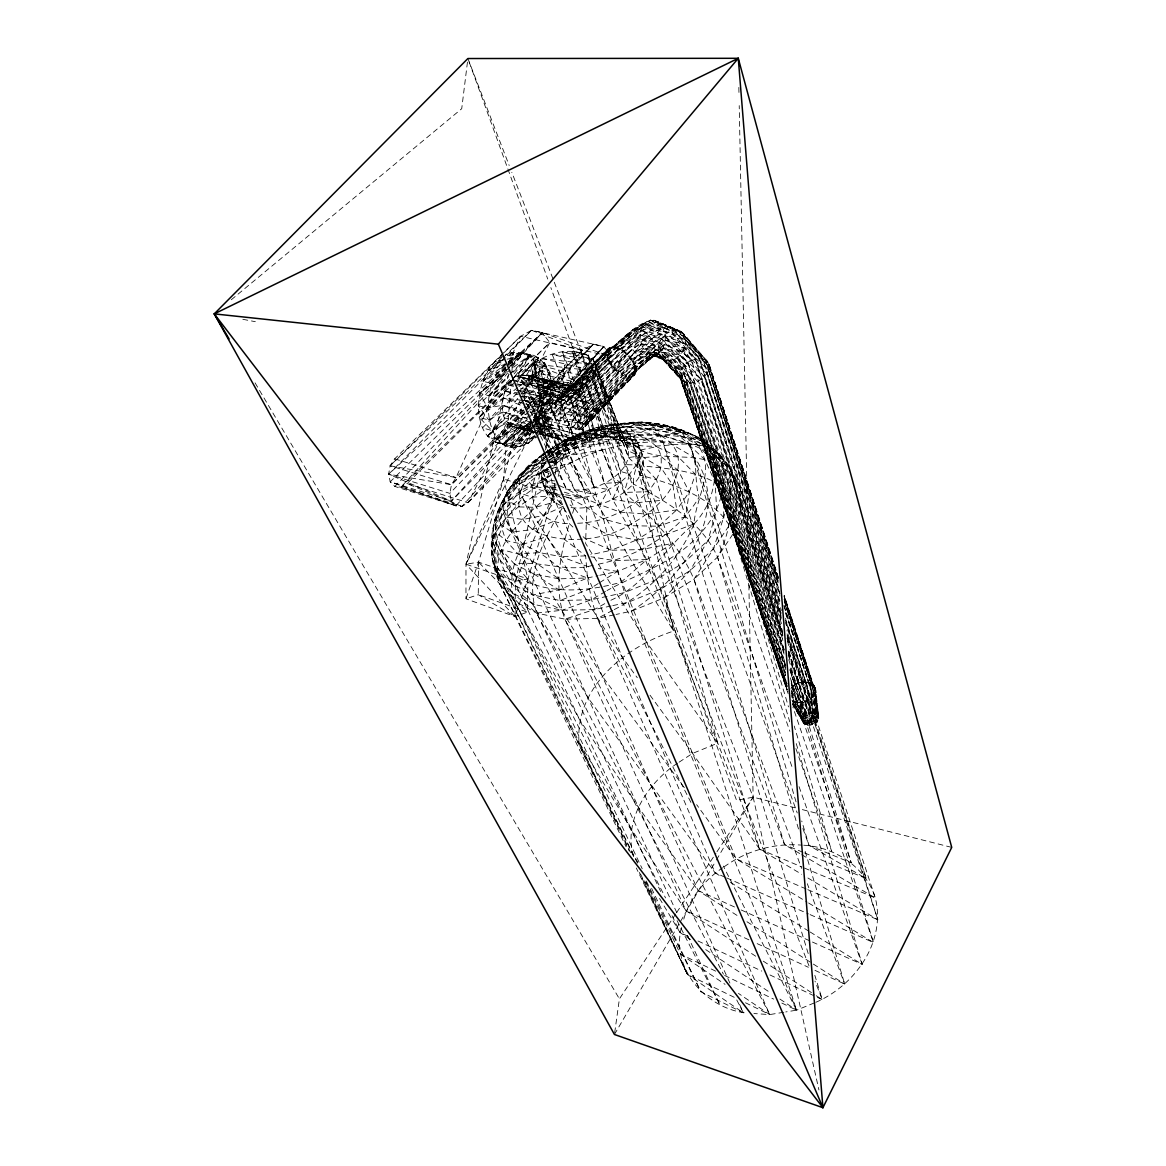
<?xml version="1.0" encoding="UTF-8"?>
<svg xmlns="http://www.w3.org/2000/svg" width="1166" height="1166" viewBox="0 0 1166 1166"><rect width="100%" height="100%" fill="white"/><g stroke="black" fill="none" stroke-linecap="round" stroke-linejoin="round"><path stroke-width="0.75" stroke-dasharray="5 3.75" d="M508.624 373.79L465.977 564.198L465.963 598.799L514.978 616.581L527.44 612.15L527.936 578.948L503.61 479.066L511.262 379.722M633.473 856.238C622.906 820.266 648.165 782.561 677.533 763.176M543.764 457.101L515.489 581.178L514.978 616.581L478.264 594.689L465.963 598.799L478.526 562.143L503.61 479.066L521.581 407.604M517.442 382.419C529.918 357.408 569.431 340.72 593.115 359.143L595.535 364.71L595.418 371.123L625.851 464.622L633.546 484.123C666.354 501.336 701.83 521.639 717.527 557.086L792.895 769.312M778.086 577.155L709.03 364.288L683.32 333.505L662.448 327.209L648.835 335.458L626.74 354.566L623.519 350.718L571.588 403.888L627.25 353.692L629.698 357.743L630.704 357.423L632.147 361.373L633.342 361.227L636.14 368.952L634.887 374.68L583.904 427.864L636.068 372.202L633.342 361.227C628.416 353.371 616.785 342.338 607.369 349.188L555.672 401.876L606.32 351.855L607.369 349.188L608.812 350.5L607.778 355.761L609.191 362.772C614.205 370.38 625.559 381.428 634.887 374.68L634.654 368.281L665.159 335.706C658.615 299.196 622.731 339 610.561 348.94L608.812 350.5L609.483 347.526L610.561 348.94L615.677 347.118L616.231 348.619C626.302 350.937 631.987 360.309 636.14 368.952L584.924 425.342L636.068 372.202L634.581 371.152L665.276 340.268L665.159 335.706L685.841 340.02L709.03 364.288L778.086 576.339M630.544 852.565L578.992 742.159C575.246 687.153 625.588 646.401 673.54 631.127L632.759 442.847C629.072 435.647 625.734 425.546 616.858 423.608C543.618 432.28 464.374 507.181 500.156 584.676L626.084 846.735M571.078 507.574C585.332 509.469 599.732 505.446 612.587 499.456L620.254 482.418L620.647 471.487L592.503 378.148L595.418 371.123L542.321 358.603L576.864 443.576C566.355 448.895 556.517 457.057 552.757 468.586M637.467 863.132L500.156 584.676C487.592 547.291 523.286 517.587 548.37 496.089L545.63 488.481L546.082 479.955L549.886 471.064L541.855 470.16C540.266 484.735 548.151 502.065 563.236 506.277L569.314 523.636L574.328 528.373M611.086 605.97L594.135 609.614L562.143 610.255L534.203 604.484C503.216 583.787 490.449 548.574 497.605 512.588L502.138 506.233L510.358 487.563L528.839 467.012L544.974 453.268C526.959 464.884 512.472 475.888 522.645 497.897L698.07 890.576L739.317 916.87M577.636 523.272C603.944 522.397 629.48 510.329 647.902 491.688L636.286 465.001L628.518 457.553L595.418 371.123L533.154 363.865L531.885 384.999L558.689 397.941L521.129 393.277M729.916 983.084L564.898 619.146C553.427 588.101 560.219 554.316 569.314 523.636C532.614 524.102 519.511 486.82 546.373 462.858C525.064 462.45 512.107 481.471 503.931 498.64C485.231 530.938 488.758 573.73 514.672 601.277L665.538 897.922M511.83 372.493L513.361 352.628L510.591 364.973M554.652 483.205L553.733 493.961L527.936 578.948L514.978 616.581L465.977 564.198L503.61 479.066L553.733 493.961L555.526 486.922M555.424 474.241L564.781 364.929L535.048 424.876M676.834 912.716L536.695 613.083C523.665 575.654 544.799 537.803 563.236 506.277L559.01 496.395L550.148 492.3L544.114 486.266L555.993 485.756M537.439 435.749C571.908 405.039 545.222 315.884 498.174 372.872L488.51 370.424L503.887 355.528C468.732 371.415 466.968 461.051 519.103 440.675C540.762 425.065 549.084 395.143 540.164 370.292C535.267 356.505 518.899 347.293 505.33 355.018M504.382 365.322C473.775 389.735 488.175 476.675 536.462 436.988L526.988 434.35L519.103 440.675L528.577 443.357L534.728 437.104M467.449 62.119L461.721 108.715L231.043 299.954M508.434 362.087L521.158 352.482L530.822 354.814L516.902 376.574C540.077 366.896 545.484 403.29 533.97 416.947L583.802 430.123L535.383 422.646M614.686 1032.712L619.408 998.883L675.712 913.955M809.015 965.885L660.831 588.976L641.606 549.565L612.587 499.456L624.174 492.446L633.546 484.123C632.147 469.082 645.673 454.186 636.388 440.092C629.902 432.353 619.773 429.875 610.11 429.146C587.504 429.394 564.155 438.562 549.638 456.27M531.098 424.847L455.877 505.811L451.359 501.103L388.613 474.241L390.114 465.788L394.633 458.865L520.575 336.274L531.579 330.299L542.234 332.674L611.13 356.592L468.047 502.721L461.94 506.467L455.877 505.811L394.837 486.441L390.216 481.777L388.613 474.241L502.225 359.857M614.249 609.57C649.724 591.614 678.699 560.773 693.974 524C695.679 497.416 716.696 469.169 697.312 444.479C654.505 402.649 586.687 427.12 543.312 455.25M545.382 450.003L564.781 364.929M792.545 704.147L803.316 722.629C806.493 726.462 812.527 725.427 816.083 722.701L813.489 696.277L814.568 688.406L784.252 595.301M524.219 397.14L533.868 358.793L548.166 456.11M558.208 476.384L585.099 370.934M634.581 371.152L632.861 376.283L583.904 427.864M681.41 927.48C670.741 968.888 706.407 1008.925 746.91 1013.094M683.772 919.143C689.66 898.184 704.701 879.907 722.599 867.825M511.276 381.369C503.799 389.546 501.453 401.177 502.735 411.933C504.339 427.193 521.042 429.554 533.051 432.251M781.22 613.301L739.579 487.388C730.834 464.36 714.044 443.998 691.219 434.087C658.63 425.124 623.927 417.617 591.075 429.744L567.317 439.524L543.545 453.385L521.464 473.498L506.379 492.679L502.138 506.233L500.462 524.292L505.898 540.558L517.981 553.908L536.273 563.163L558.864 578.846L587.46 577.986L598.056 575.669M572.593 513.273L574.226 508.085L570.043 498.174L561.75 495.725M518.87 386.718L540.164 370.292L549.754 372.654L537.599 384.824L573.045 393.729L589.369 403.363L537.599 384.824L544.959 364.011L528.752 355.717L511.393 368.966M550.891 475.626L541.374 478.658L545.63 488.481C525.516 502.123 500.403 515.328 492.766 540.12L497.314 567.74L512.297 592.896L514.672 601.277L642.204 868.728M545.061 462.742L541.855 470.16L715.108 872.824L721.244 876.643M531.842 431.347L465.977 564.198L515.489 581.178L553.733 493.961L550.556 472.332M546.577 456.285L515.853 483.526L508.23 500.724L506.948 517.194L511.801 532.133L522.936 544.303L539.858 552.669L559.563 567.638L587.46 577.986L591.541 599.703L597.371 618.417L769.691 1014.58L784.018 1012.234M505.855 368.369L390.216 481.777L451.359 501.103L449.857 493.378L451.461 484.692L456.037 477.535L505.563 369.126M508.565 362.568L520.575 336.274L582.417 350.441L593.377 344.203L603.871 346.55L611.13 356.592L549.74 342.556L542.234 332.674L388.613 474.241L449.857 493.378L593.377 344.203L451.359 501.103L528.883 422.529M506.962 369.476L394.837 486.441L400.958 487.14L407.08 483.569L468.047 502.721L520.036 400.798M523.33 394.327L549.74 342.556L511.889 379.344M782.488 633.021L691.525 360.381L667.302 332.776L644.565 323.434L630.923 331.581L629.494 334.278L607.778 355.761L606.32 351.855L554.681 404.325L606.32 355.105L606.32 351.855L607.748 352.759L629.494 334.278L647.451 321.204L670.829 330.896L695.359 359.011L781.337 618.374M814.247 1002.949L796.567 1010.179L631.316 611.203L624.568 592.59L611.334 550.235L599.922 504.645L608.579 489.458L620.254 482.418L629.669 474.081L636.286 465.001L625.851 464.622C612.529 484.677 585.944 494.049 562.799 488.335M549.754 372.654L539.362 390.639L589.807 410.053L539.8 397.315L552.655 382.958L540.164 370.292L544.959 364.011L535.252 361.766L479.139 417.384L492.052 430.56L507.414 422.631L533.736 427.499M626.74 354.566L627.25 353.692L575.552 406.963M549.361 457.568L558.529 452.437L576.981 447.729L589.107 442.774L597.866 429.992L636.388 440.092L633.852 444.421C648.762 453.326 644.404 473.746 633.546 484.123M614.438 1034.49L679.647 922.904M680.58 921.329L715.472 861.601M716.39 860.027L753.134 797.165L739.215 105.61M784.208 596.467L813.445 686.176L815.763 690.753C814.145 700.285 802.514 704.803 793.944 702.121L806.1 724.698L797.311 702.85L807.572 700.139L814.145 693.522L784.164 600.257M534.057 425.809L504.674 417.924L487.621 436.186L497.153 438.912L507.414 422.631L531.638 429.175M676.717 912.439L715.939 853.279M716.944 851.763L753.134 797.165L511.816 172.291M610.867 600.257C646.605 584.21 664.518 547.699 693.974 524C713.607 503.071 717.586 477.769 713.884 450.44C682.023 419.396 632.759 416.758 592.503 430.939L591.075 429.744L565.991 441.637L569.606 455.279L736.067 858.832L807.061 902.076M509.79 374.446L528.752 355.717L538.488 357.933L531.157 376.516L581.499 388.905L526.595 374.709L538.488 357.933L521.158 352.482L510.766 362.684M527.455 419.09L502.357 444.479L511.845 447.19L529 423.214M505.563 367.771L479.561 393.263L489.21 395.813L512.253 380.131L530.822 354.814L512.574 352.438L506.904 356.665M785.869 665.538L682.095 368.004L658.353 346.506L641.111 343.781L632.482 348.925L611.8 366.503L557.931 415.169L609.191 362.772L606.32 351.855L608.623 359.099L615.138 370.045L560.657 418.929L611.8 366.503L610.343 362.626L630.485 345.063L640.119 339.423L658.353 346.506L680.405 371.021L787.094 684.034L679.574 374.271L658.979 353.998L645.221 351.083L638.152 355.236L619.117 371.969L567.9 425.648L640.119 339.423L640.848 330.474L644.565 323.434L632.949 329.672L613.185 348.24L612.267 346.827L557.581 400.288L609.483 347.526L555.672 401.876M782.925 635.31L740.92 509.455L736.897 501.701L729.814 473.381L720.603 455.323C696.146 433.3 662.23 451.65 633.852 444.421L630.077 434.437L610.11 429.146L601.758 439.888C583.525 444.435 563.513 442.57 547.641 454.521M784.091 654.111L689.631 382.987L669.459 360.615L654.52 354.872L651.313 354.697L579.065 429.875L622.79 375.277L622.717 373.995L641.577 357.437L648.077 353.415L660.641 357.058L683.174 381.471L785.505 675.653M553.792 466.079L565.933 454.405L576.981 447.729L572.972 437.891L605.737 436.769L636.388 440.092L640.134 450.105C663.585 461.488 690.782 452.306 714.379 463.106C725.15 468.164 734.755 476.311 739.579 487.388L781.06 615.473M533.168 420.081L553.369 394.385L543.75 392.038L494.399 441.856L511.845 447.19L532.046 421.494M530.166 426.639L519.103 440.675L536.462 436.988M534.596 421.028L539.013 415.417L552.028 406.366L543.75 392.038L526.901 405.287M532.279 431.405L520.225 446.709L502.357 444.479L531.958 420.999M536.666 425.838L552.028 406.366L542.511 403.859L531.2 412.808M778.028 577.491L707.747 361.824L683.32 333.505C679.326 328.579 672.01 329.308 667.302 332.776L647.451 321.204L635.718 328.987L613.185 348.24L619.525 348.503L623.344 351.768L623.519 350.718L567.638 401.468L589.413 373.834L615.677 347.118L560.38 399.588L612.267 346.827L610.561 348.94L630.923 331.581L607.748 352.759L607.369 349.188M517.806 398.335L487.621 436.186L504.004 444.465L530.005 421.815L504.004 444.465L494.399 441.856L525.531 417.268M522.281 392.723L540.164 370.292L518.374 392.038M531.507 428.694L526.988 434.35L536.797 430.75M513.754 385.057L508.303 385.072L489.21 395.813L507.487 373.105M512.049 367.436L522.339 354.668L512.574 352.438L507.429 357.452M527.047 418.39L502.735 411.933L488.729 420.037L479.139 417.384L509.586 379.533M514.089 373.936L528.752 355.717M525.997 401.585C549.696 409.98 577.972 397.781 592.503 378.148L533.154 363.865L549.375 426.945L568.119 448.721L552.582 452.539L556.721 462.348L552.305 465.088M505.942 367.319L492.722 383.672L479.561 393.263L487.884 408.158L502.357 405.17L523.17 410.636M507.05 365.964L513.652 357.787L507.137 356.286M631.316 611.203C678.801 581.12 733.37 514.41 694.907 457.859L672.257 444.61L647.859 439.218L633.852 444.421L624.874 440.675L630.077 434.437L597.866 429.992L601.758 439.888L613.957 439.072L624.874 440.675L647.859 439.218L661.734 435.37L683.495 432.673L706.028 446.695L714.379 463.106L723.795 488.058L723.649 517.413L713.461 548.836L693.916 579.254L664.431 597.721L631.316 611.203L616.042 614.453M627.25 353.692L579.05 410.621L630.704 357.423L581.951 414.469L633.342 361.227L636.14 368.952L585.011 422.165L635.251 365.337L583.86 418.565L633.342 361.227M533.503 417.69L553.369 394.385L543.006 380.655L524.132 399.588M778.057 578.321L709.19 367.071L685.666 343.955L665.276 340.268L662.929 348.561L631.797 374.898L626.579 376.676L600.811 403.349L571.879 427.922L618.942 372.974L612.718 366.08L640.076 334.788L661.399 338.708L687.736 362.291L782.503 635.033M468.047 502.721L603.871 346.55L531.579 330.299L502.765 357.904M610.343 362.626L629.261 341.157L640.848 330.474L664.11 335.371L691.525 360.381L699.134 358.501L705.459 359.915L778.174 582.519M506.612 371.633L400.958 487.14L461.94 506.467L531.696 427.864M532.906 426.508L603.871 346.55L530.151 421.247M579.065 429.875L626.579 376.676L626.04 375.219L615.779 369.199L635.047 352.424L642.787 347.818L658.163 350.427L680.405 371.021L785.52 673.03L682.095 368.004L659.46 342.571L640.076 334.788L629.261 341.157L608.623 359.099L611.8 366.503M511.524 366.255L542.234 332.674L507.152 367.086M532.337 423.52L603.871 346.55M778.392 578.555L709.03 364.288L685.112 336.464L662.448 327.209L632.147 361.373L653.412 342.804L664.154 331.29L685.112 336.464L707.747 361.824L778.553 582.023M608.623 359.099L628.926 337.44L642.247 326.655L667.302 332.776C659.752 337.761 655.088 349.013 660.641 357.058L681.09 379.693C691.263 388.686 710.531 377.405 709.03 364.288M506.379 492.679L519.861 478.337L544.07 458.369M790.898 688.465C795.868 682.154 804.977 681.09 812.206 683.713L815.457 688.042L818.649 716.405L818.372 719.67L816.083 722.701L802.558 719.582L792.516 703.623M508.216 368.164L542.234 332.674M575.683 429.423L600.811 403.349L588.16 354.916L572.346 351.214L596.19 437.381L586.352 439.611L576.864 443.576L561.852 444.581L565.933 454.405L547.991 462.159M564.169 422.646L615.138 370.045M571.879 427.922L622.79 375.277L619.117 371.969L641.577 357.437L651.313 354.697C660.087 358.895 672.155 364.696 679.836 355.207C685.185 349.727 688.334 340.166 683.32 333.505L659.971 323.915L642.204 330.386L616.231 348.619L635.718 328.987L650.541 320.082L674.269 329.905L699.134 358.501L779.748 603.143M504.004 444.465L520.619 427.368L525.604 425.415L530.705 425.736M523.928 410.403L451.461 484.692L388.613 474.241M525.196 409.091L582.417 350.441L531.579 330.299L503.493 358.574M555.934 411.248L607.311 358.851L606.32 355.105L554.797 407.546L607.311 358.851L609.191 362.772L555.934 411.248L607.311 358.851M563.776 399.982L589.413 373.834L619.525 348.503L619.685 349.713L659.971 323.915L680.827 331.29L705.459 359.915L778.524 587.999M567.638 401.468L619.525 348.503M511.845 447.19L552.028 406.366M536.258 430.4L520.225 446.709L510.65 444.115L539.013 415.417L548.588 417.851L528.577 443.357L510.65 444.115M537.497 429.146L548.588 417.851L535.252 425.065M539.639 432.105L543.327 428.359L536.958 426.698M516.902 376.574L572.287 387.141L521.843 374.723L538.488 357.933L516.902 376.574L567.376 389.08L515.809 380.714M528.708 417.822L542.511 403.859M520.575 336.274L390.114 465.788L456.037 477.535L526.245 406.919M527.528 405.637L582.417 350.441M522.864 400.856L487.621 436.186L525.502 406.395M517.092 393.321L482.491 427.878L492.052 430.56L502.735 411.933L532.964 423.229M511.174 380.67L407.08 483.569L461.94 506.467M512.457 379.402L549.74 342.556M525.006 411.89L451.461 484.692L390.114 465.788L501.453 359.157M526.289 410.607L593.377 344.203M526.026 414.571L502.357 405.17L488.729 420.037L478.177 405.666L508.522 375.7M489.21 395.813L508.114 377.172M513.171 372.202L530.822 354.814M519.336 393.044L505.038 391.266L487.884 408.158L478.177 405.666M509.455 367.275L492.722 383.672L482.972 381.282L502.269 362.466M510.752 366.022L522.339 354.668L505.563 355.455M510.577 380.612L400.958 487.14L455.877 505.811L390.216 481.777M634.887 374.68L633.59 373.382L664.372 344.742L684.544 347.949L708.52 370.351L778.553 584.647M531.215 429.613L520.619 427.368L497.153 438.912L511.408 425.911L537.249 432.936M633.59 373.382C642.014 363.122 654.097 357.466 662.929 348.561L682.591 351.855L706.873 373.543L779.879 595.986M560.38 399.588L589.413 373.834L588.16 354.916L562.449 352.045L586.352 439.611L572.972 437.891L576.864 443.576L533.154 363.865L586.964 385.028L620.647 471.487L629.669 474.081L624.174 492.446C651.765 517.354 679.224 544.449 693.916 579.254L801.625 868.422M607.778 355.761L628.926 337.44L640.848 330.474L661.399 338.708L684.559 364.943L783.916 650.001M616.231 348.619L650.541 320.082L670.829 330.896L691.525 360.381C685.069 363.063 678.554 369.695 679.865 377.201L788.362 694.295M551.314 474.664C531.623 491.425 507.181 504.616 493.349 527.017L492.766 540.12L498.538 558.645L532.731 594.966L562.143 610.255L591.541 599.703L624.568 592.59L656.531 579.575L685.156 561.677L708.053 540.383L723.649 517.413L730.98 494.573L729.814 473.381L725.922 461.488L709.176 447.234L704.191 441.462L681.921 432.586L651.24 425.08L619.918 424.409C649.797 420.824 684.442 423.01 706.028 446.695L698.157 437.148L676.746 428.505L646.62 422.792C654.607 425.779 659.431 433.533 662.536 441.069L797.238 812.964M547.933 455.134L551.984 451.636L569.78 441.025L589.355 433.023L609.731 428.243L629.305 427.004L675.231 432.98L697.312 444.479L714.379 463.106M608.812 350.5L630.923 331.581M619.685 349.713L642.204 330.386L657.158 321.466L680.827 331.29L702.646 358.749L779.558 593.348M587.912 397.344L573.045 393.729L609.191 362.772L606.32 355.105M549.069 460.541L558.529 452.437L573.031 443.721L589.049 437.235L605.591 433.402L621.58 432.382L635.966 434.306L661.734 435.37L687.853 443.838L704.978 459.754L715.181 482.403L716.609 510.038L708.053 540.383L689.981 570.67L664.431 597.721L796.567 1010.179L785.811 1011.928M533.372 419.891L539.013 415.417M479.139 417.384L517.456 387.812M546.373 462.858L526.114 478.454L515.853 483.526L510.358 487.563L508.23 500.724L502.138 506.233L506.948 517.194L522.936 519.453L543.05 515.561L563.236 506.277L550.148 492.3L563.878 494.53M508.157 361.97L513.652 357.787L507.137 359.201M479.561 393.263L509.95 370.074M507.006 363.151L482.972 381.282L498.174 372.872M505.49 357.729L488.51 370.424L505.417 364.069L495.739 361.664L505.505 359.551M543.225 455.192C570.815 432.134 606.757 424.103 641.708 422.077C658.557 425.575 676.047 430.502 687.853 443.838C699.469 459.419 693.333 479.459 699.148 497.11C677.286 534.261 636.621 557.275 594.966 564.825M812.206 683.713L806.158 681.687L813.154 712.557L816.652 713.869L812.206 683.713L802.602 681.6L811.157 712.557L817.847 715.02L812.206 683.713L802.602 681.6L795.576 683.742L809.058 712.98L818.649 716.405C815.136 708.214 799.191 714.262 803.316 722.629L810.181 725.063L800.838 702.836L789.848 669.517M724.101 866.834C746.342 850.714 774.603 842.77 802.004 845.161M546.198 455.483L528.839 467.012L503.931 498.64L497.605 512.588L500.462 524.292L511.801 532.133L532.614 529.539L554.637 521.013L565 539.814L585.638 555.876L587.46 577.986L558.98 589.879L532.731 594.966L511.451 583.612L497.314 567.74L491.323 548.355C495.375 514.468 519.963 486.98 547.364 468.659M792.414 701.247L802.82 717.994L817.468 721.244L813.489 696.277L810.414 698.303L785.418 622.586M784.266 597.371L814.743 690.884L815.763 690.753L818.372 719.67L805.24 714.991L792.53 685.725L799.176 683.072L788.639 650.147M679.035 762.2L692.56 753.425L717.775 743.136L632.759 442.847L599.164 443.313L567.711 449.551L546.082 458.165M598.173 583.554L589.267 589.151L560.044 600.534L532.731 594.966M599.659 582.621L617.47 571.413L646.911 559.534L672.869 543.327L641.606 549.565L611.334 550.235L590.783 554.739M615.779 369.199L638.152 355.236L648.077 353.415L663.06 359.157L681.09 379.693L787.167 686.41M784.324 649.899L687.736 362.291L664.11 335.371L642.247 326.655L629.494 334.278C627.075 345.428 636.461 358.341 648.005 358.924L654.52 354.872L666.077 360.513L686.104 382.71L785.607 667.783M550.833 466.006L537.584 474.27L526.114 478.454C491.44 546.125 590.375 550.192 628.183 525.662C653.456 512.151 682.008 488.394 678 456.591C673.35 436.273 651.677 433.242 636.986 423.127L629.305 427.004L613.957 439.072L605.591 433.402L589.355 433.023L566.093 439.815L565.991 441.637C606.072 429.992 650.905 415.81 691.219 434.087L664.533 425.138L657.828 425.954L646.97 429.438L624.874 440.675L621.58 432.382L609.731 428.243L590.2 430.225L589.107 442.774L572.972 437.891M787.196 686.337L683.174 381.471L666.077 360.513L651.313 354.697L622.717 373.995L626.579 376.676M497.153 438.912L515.882 427.543L520.619 427.368L532.687 430.633M519.861 478.337C566.895 446.199 623.65 419.235 681.921 432.586L689.937 444.873L789.892 731.417M548.851 467.77C593.873 437.002 651.546 426.989 704.191 441.462M546.315 452.131L569.78 441.025L589.049 437.235L601.758 439.888L605.591 433.402L613.914 424.686L629.305 427.004C637.919 439.218 657.901 439.086 660.889 456.402C662.915 469.665 656.356 481.952 647.902 491.688L624.174 492.446L620.254 482.418L613.374 477.958L586.964 385.028L525.662 370.074L561.021 454.842L552.582 452.539L565.933 454.405L551.984 451.636L546.315 452.131L567.317 439.524L576.981 447.729L561.852 444.581L568.119 448.721L533.154 363.865M545.557 457.48C598.697 415.956 671.776 429.409 725.922 461.488L735.527 479.984L740.92 509.455L784.033 650.322M552.815 473.76C598.318 442.191 655.962 435.486 709.176 447.234L720.603 455.323C728.619 482.593 720.486 511.204 701.538 532.06C676.95 561.954 639.522 572.637 607.049 590.535M605.489 591.454L591.541 599.703L560.044 600.534M806.158 681.687L811.157 712.557L818.649 716.405L814.276 685.695L813.445 686.176L784.252 596.19M779.923 601.044L702.646 358.749L677.84 330.124L653.893 320.227L638.808 329.089L632.949 329.672M547.831 458.427L537.118 464.432L526.114 478.454L532.41 486.003L545.63 488.481M604.79 603.653L594.135 609.614L564.898 619.146L536.695 613.083L514.672 601.277L500.156 584.676L491.658 556.503L493.845 534.567L493.349 527.017C502.794 500.724 521.785 476.646 546.417 463.529M612.704 610.372L597.371 618.417L564.898 619.146L769.691 1014.58L753.921 1013.545M544.42 458.836L521.464 473.498L541.796 456.154L541.447 465.307L545.324 478.264L520.357 490.697L503.085 505.126L494.588 519.657L495.725 532.017L501.38 549.536L512.195 573.934L511.451 583.612L512.297 592.896L536.695 613.083L723.416 974.178M548.37 453.166C583.277 435.064 624.553 432.775 662.536 441.069L784.543 844.621L800.197 853.818M549.886 471.064L537.584 474.27L546.082 479.955L532.41 486.003L508.23 500.724L518.753 506.904L535.311 507.341L554.404 502.152L550.148 492.3L560.103 495.229M545.703 461.255L561.021 454.842L520.094 376.895L586.964 385.028M791.014 689.762L805.24 714.991L818.751 718.081L809.058 712.98L798.943 682.358L802.543 682.358L802.602 681.6L808.971 683.043L815.457 688.042L818.751 718.081L806.974 713.84L792.53 685.725L795.882 684.355L790.096 667.127M814.568 688.406L815.457 688.042M815.85 1002.294C855.042 985.387 886.277 941.691 875.316 897.937L786.919 630.558M786.933 638.021L807.572 700.139L811.084 698.769L816.083 722.701L802.82 717.994L791.816 697.21M693.974 524L666.019 534.465L636.447 540.033L611.334 550.235L585.609 539.042L583.102 536.666M538.43 430.152L543.327 428.359M548.078 462.946L569.606 455.279L601.991 449.989L759.664 849.198L801.669 874.267M662.448 327.209L645.629 332.47L623.344 351.768L648.835 335.458C653.835 341.23 658.426 352.555 650.817 358.049L631.797 374.898L632.861 376.283L581.805 429.365L629.975 377.012L629.159 375.525L626.04 375.219L644.885 358.632L629.159 375.525L654.33 353.779L662.929 348.561L679.836 355.207L704.22 376.501L781.453 610.532M648.005 358.924L657.668 353.939L673.103 359.813L693.333 382.608L782.867 639.755M593.202 565.219C566.836 572.929 540.82 560.278 514.323 563.936L501.38 549.536L517.981 553.908L539.858 552.669L561.21 556.692L589.675 567.259M599.82 575.275L617.47 571.413L598.362 568.571M612.791 605.606L628.051 602.326L660.831 588.976L689.981 570.67L713.461 548.836L729.348 525.254L736.897 501.701L735.527 479.984L729.974 468.615L712.834 454.259L709.176 447.234C672.826 430.4 632.161 421.655 592.503 430.939L601.991 449.989M614.336 614.817L597.371 618.417L691.205 802.966M795.314 807.834L753.134 797.165L736.577 800.415L550.848 287.594M788.231 655.175L804.351 701.466L807.994 700.795L814.334 723.882L802.645 721.273L792.793 704.76M515.489 581.178L527.936 578.948L478.526 562.143L465.977 564.198M548.078 469.257L541.855 470.16L550.95 474.416M784.368 660.408L684.559 364.943L659.46 342.571L640.119 339.423L642.787 347.818L658.979 353.998L679.865 377.201L787.094 689.674L733.458 533.285C719.888 502.706 686.482 489.035 656.589 479.751L643.515 465.992L639.74 455.935L628.518 457.553L625.851 464.622L592.503 378.148M536.695 613.083L562.143 610.255M573.045 393.729L585.084 392.446L531.157 376.516L544.959 364.011L534.917 379.912L585.084 392.446L537.599 384.824M589.107 442.774L585.157 432.907L614.161 437.92L639.668 447.467L643.428 457.495L660.889 456.402L678.248 470.466L689.295 492.037L685.623 516.494L658.834 526.216L636.447 540.033L607.195 534.261L585.973 522.922L574.226 508.085L570.072 504.893M620.254 482.418L604.513 483.336L569.985 397.11L520.094 376.895L555.803 461.649L547.393 461.328M548.093 462.771L556.721 462.348L550.425 461.721M566.895 497.663C581.207 499.529 595.666 495.463 608.579 489.458L612.587 499.456L635.47 502.808L662.317 500.287L656.589 479.751L640.105 475.058L639.74 455.935L621.128 440.908L614.161 437.92M585.638 555.876L561.21 556.692L546.752 536.608L522.936 544.303L505.898 540.558L495.725 532.017M556.007 487.577L544.114 486.266L554.404 502.152C536.856 523.49 516.727 545.673 512.195 573.934C544.274 595.374 585.449 592.168 620.997 582.271L646.911 559.534L614.249 560.613L591.002 556.765M515.561 385.057L531.885 384.999L562.741 392.753L515.736 381.005M791.903 700.11L797.311 702.85L807.994 725.135L804.496 723.795L792.909 703.798L803.316 722.629L812.294 724.64L804.482 702.165L800.823 702.165L790.067 671.266M803.738 845.219C835.045 847.114 865.755 867.212 875.316 897.937L803.243 867.562M532.396 425.852L549.375 426.945L579.823 435.122L535.15 423.185M552.218 354.479L593.115 359.143L628.474 451.038L628.518 457.553L595.535 364.71L552.218 354.479L586.352 439.611L542.321 358.603L595.535 364.71L628.474 451.038L639.74 455.935M522.339 400.317L503.085 398.058L487.884 408.158L508.303 385.072L513.521 386.398M524.088 400.521L555.584 404.194L522.47 395.726M539.8 397.315L588.99 417.137L537.016 410.869L552.655 382.958L543.006 380.655M519.89 390.697L569.985 397.11L595.855 494.661L599.922 504.645L620.283 512.136L647.057 514.119L676.746 509.863L689.295 492.037L695.402 474.314L678 456.591L656.4 446.709L640.134 450.105L639.668 447.467L621.128 440.908L600.811 403.349M520.167 396.178L559.578 401.352L594.573 487.403L608.579 489.458L604.513 483.336L579.283 391.587L520.094 376.895L549.375 426.945L575.348 438.955L538.269 431.099M523.213 400.419L548.997 403.815L594.573 487.403M588.16 354.916L621.128 440.908L593.115 359.143L562.449 352.045L596.19 437.381L585.157 432.907L636.388 440.092M565.583 494.821L582.738 497.62L599.922 504.645M554.608 480.96L541.374 478.658L548.37 496.089L531.754 497.255L519.803 492.926L515.853 483.526M535.486 427.82L554.783 431.376L534.64 423.856M585.157 432.907L605.737 436.769L581.032 352.132M242.834 319.309L255.339 321.685M532.716 584.632L514.323 563.936L533.809 573.934L558.864 578.846M791.481 692.852L794.483 701.451L800.838 702.836L812.294 724.64L802.645 721.273M521.843 374.723L577.141 387.112L526.595 374.709M785.447 618.359L805.866 682.387L802.602 681.6L809.058 712.98M515.882 427.543L537.06 432.703M538.823 433.14L570.611 440.894L539.581 432.499M512.253 380.131L531.885 384.999L520.094 376.895M516.771 383.789L569.985 397.11M802.354 809.612L951.733 847.39M589.369 403.363L539.362 390.639L552.655 382.958L538.925 404.238L588.99 417.137M520.473 388.176L558.689 397.941M505.038 391.266L520.721 395.289M516.319 390.246L559.578 401.352M520.08 396.382L548.997 403.815L584.399 489.662L595.855 494.661L574.751 490.186L530.18 403.319L566.195 488.714L582.738 497.62L586.877 507.56L585.609 542.409M526.711 401.337L538.998 404.573L584.399 489.662M523.884 403.523L503.085 398.058L521.26 405.52M525.618 403.975L553.354 411.248M530.107 412.458L552.655 418.39L529.524 408.902M533.984 420.241L553.078 425.313L532.789 417.253M531.623 422.238L549.375 426.945M535.777 426.275L554.783 431.376M538.561 431.041L557.596 436.186M538.984 433.402L561.371 439.48L539.45 432.63M525.604 425.415L534.188 427.747M535.894 428.214L575.348 438.955M539.931 434.131L565.685 441.2L539.421 433.81M546.082 479.955L541.374 478.658L556.109 484.356M511.408 425.911L537.672 433.315M544.114 486.266L557.552 490.216M564.271 492.183L582.738 497.62L574.751 490.186L538.998 404.573M394.633 458.865L456.037 477.535M507.414 422.631L532.716 430.531M792.676 701.262L797.311 702.85L810.181 725.063L804.496 723.795L793.944 702.121M785.534 613.229L813.489 696.277M651.313 354.697L648.077 353.415L642.787 347.818M788.741 659.65L851.238 862.84L808.985 845.379L802.806 828.312M802.878 852.244L784.543 844.621L632.759 442.847L759.664 849.198L801.567 866.848M804.54 852.929L866.236 878.566L787.225 634.508M806.143 888.944L736.067 858.832L696.656 804.657M807.805 889.658L877.881 919.77L787.123 636.111M725.106 877.226L715.108 872.824L587.824 697.501L495.885 542.263L493.845 534.567L522.645 497.897L622.396 657.362L637.277 677.737M726.782 877.954L808.432 913.896M810.108 914.625L873.436 942.492L789.878 669.459M636.14 368.952L634.654 368.281L654.913 350.5L664.372 344.742L682.591 351.855L704.22 376.501L781.074 617.106M734.536 906.988L698.07 890.576L638.356 807.178L579.735 719.976L493.903 564.373L495.885 542.263L505.825 519.584L503.61 512.195L503.931 498.64L519.526 484.123L542.919 471.341L572.287 462.071L673.54 631.127M741.168 909.961L810.793 941.297M812.454 942.041L862.184 964.413L795.999 742.742M559.389 485.624L566.195 488.714L537.541 429.846M748.893 939.811L686.118 910.806L631.331 829.317L578.992 742.159M757.157 943.629L808.359 967.284M814.976 970.345L844.709 984.089L804.729 849.883M688.188 936.342L680.011 932.494L659.373 898.141M697.997 940.977L761.762 971.089M769.939 974.951L822.278 999.656L814.845 975.344M653.893 320.227L674.269 329.905L695.359 359.011L782.532 631.083M784.383 601.496L811.434 684.325L814.276 685.695L817.847 715.02L813.154 712.557L809.495 682.387L816.652 713.869M646.066 882.312L680.448 954.123L716.42 971.497M724.596 975.446L773.67 999.116M781.847 1003.066L796.567 1010.179L723.314 866.09M734.23 997.294L687.474 974.499L636.315 868.029M745.511 1002.789L769.691 1014.58L738.457 993.417M646.299 881.044L700.897 991.785L743.412 1012.86L738.165 1001.273M785.782 612.31L808.971 683.043L814.276 685.695M534.203 604.484L512.297 592.896L497.897 576.368L491.658 556.503L495.885 542.263L660.685 891.553M570.043 498.174L586.877 507.56L603.318 519.001L628.183 525.662L658.834 526.216L676.746 509.863L672.957 485.406L660.947 467.683L643.428 457.495M801.756 854.736L875.316 897.937M807.892 877.983L877.881 919.77L788.682 652.552M808.606 903.009L873.436 942.492L792.851 706.931M730.426 882.356L808.563 931.022M810.093 931.969L862.184 964.413L798.972 786.423M533.809 573.934L558.98 589.879M746.954 921.738L844.709 984.089L807.324 883.726M755.714 956.222L686.118 910.806L505.825 519.584L602.341 676.28L684.938 788.551M763.278 961.163L814.713 994.729M816.229 995.706L822.278 999.656L814.976 981.087M690.607 939.548L680.011 932.494L671.499 914.479M705.736 949.634L770.828 993.024M779.908 999.073L796.567 1010.179M680.448 954.123L725.063 984.352M559.01 496.395L561.779 498.523M676.746 428.505L681.921 432.586M792.53 685.725L790.169 677.577L793.069 686.176M698.157 437.148C735.863 463.325 738.37 519.191 717.527 557.086L693.916 579.254L809.015 956.237M787.094 689.645L681.09 379.693L679.865 377.201L660.641 357.058L645.221 351.083L635.047 352.424L641.111 343.781L658.163 350.427L679.574 374.271L786.933 688.377M650.03 695.198L692.56 753.425L759.664 849.198M717.775 743.136L646.605 642.102L585.463 543.181M807.572 700.139L812.294 724.64M545.324 478.264L570.174 518.447M631.229 851.311L637.802 862.242M791.131 695.33L803.738 716.42L817.468 721.244L814.743 690.884L783.989 595.841M255.062 382.842L619.408 998.883M792.938 702.792L802.558 719.582L814.334 723.882L811.084 698.769L785.622 620.56M736.752 999.962L743.412 1012.86L687.474 974.499L639.274 872.387M677.082 920.615L719.947 1004.903L686.074 932.465M520.021 390.275L525.72 401.629M526.536 403.261L555.803 461.649M791.641 691.321L803.738 716.42L818.372 719.67L815.049 693.61L814.145 693.522L784.208 601.933M633.575 856.208L493.903 564.373L629.174 850.976M651.605 888.419L700.897 991.785M640.542 873.99L687.474 974.499L644.725 880.869M579.283 391.587L613.374 477.958M572.346 351.214L605.737 436.769M467.887 58.533L509.192 165.499M610.11 429.146L613.957 439.072L621.07 430.72L624.874 440.675M806.974 713.84L789.907 667.171M595.535 364.71L626.011 445.339L639.668 447.467L643.515 465.992C676.455 469.432 715.764 472.376 736.897 501.701L733.458 533.285L789.746 721.798M469.126 61.944L547.743 279.038M791.597 684.952L797.588 702.136L791.175 683.159M795.882 748.572L831.795 851.53L794.235 726.068M788.449 652.188L799.176 683.072L788.245 650.278M679.865 377.201L788.099 691.802M785.695 675.61L686.104 382.71L669.459 360.615L657.668 353.939L652.843 356.446L660.583 351.768L679.836 355.207L700.999 379.183L781.205 620.764M791.554 692.837L794.483 701.451M785.345 665.903L689.631 382.987L673.103 359.813L660.583 351.768L676.659 357.947L700.999 379.183L782.678 633.896M785.826 669.75L712.834 454.259L788.493 706.902M791.67 686.993L851.238 862.84M784.062 652.333L693.333 382.608L676.659 357.947L697.341 381.253L782.488 636.053M788.245 653.266L804.482 702.165M781.512 623.65L729.974 468.615L782.867 640.557M787.225 640.863L866.236 878.566L808.985 845.379L801.742 820.995M787.079 635.659L802.543 682.358L787.065 633.867M785.432 620.37L805.866 682.387M784.12 599.368L811.434 684.325M778.043 581.251L709.19 367.071L685.841 340.02L664.154 331.29L651.43 339.014L629.698 357.743L648.835 335.458L645.629 332.47L638.808 329.089L657.158 321.466L677.84 330.124L699.134 358.501L780.987 614.817M788.231 651.211L804.351 701.466M784.062 605.285L808.971 683.043M780.01 593.8L708.52 370.351L685.666 343.955L665.159 335.706L653.412 342.804L633.852 364.958L654.476 346.739L665.276 340.268L684.544 347.949L706.873 373.543L779.573 601.554M783.887 605.926L812.702 696M689.937 444.873L796.043 801.844M798.506 828.968L717.527 557.086L733.458 533.285L740.92 509.455L739.579 487.388M753.134 797.165L818.94 1089.962M809.495 682.387L815.151 712.994M738.85 87.421L738.952 92.872M478.526 562.143L478.264 594.689L527.44 612.15L478.526 562.143M553.369 394.385L533.97 416.947L586.892 423.899L537.016 410.869L553.369 394.385"/><path stroke-width="1.5" d="M738.267 58.3L498.363 344.174L214.267 313.873L822.919 1107.7L951.733 847.39L738.267 58.3L467.887 58.533L214.267 313.873L614.438 1034.49L822.919 1107.7L738.267 58.3L214.267 313.873L229.104 338.942M498.363 344.174L822.919 1107.7"/></g></svg>
